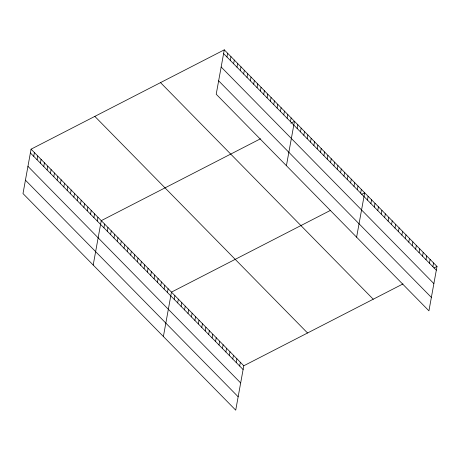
<?xml version="1.0" encoding="UTF-8"?>
<svg xmlns="http://www.w3.org/2000/svg" width="460" height="460" viewBox="0 0 460 460"><rect width="100%" height="100%" fill="white"/><g stroke="black" fill="none" stroke-linecap="round" stroke-linejoin="round"><path stroke-width="0.69" d="M224.279 49.835L216.211 94.225L428.933 310.828L437 266.432L224.279 49.835L31.067 149.172L23 193.568L235.721 410.165L243.788 365.775L402.994 283.918M33.729 156.337L34.408 152.576M37.07 159.741L37.754 155.98M40.411 163.145L41.095 159.384M43.757 166.549L44.436 162.788M47.098 169.953L47.782 166.192M50.439 173.357L51.123 169.596M53.785 176.761L54.464 173M57.126 180.165L57.81 176.404M60.467 183.569L61.151 179.808M63.813 186.973L64.492 183.212M67.154 190.377L67.838 186.616M70.495 193.781L71.179 190.02M73.841 197.185L74.52 193.424M77.182 200.589L77.866 196.828M80.523 203.993L81.207 200.226M83.87 207.397L84.554 203.63M87.21 210.801L87.895 207.034M90.551 214.199L91.235 210.439M93.897 217.603L94.582 213.842M97.238 221.007L97.922 217.246M93.196 265.046L101.263 220.65L260.475 138.793M103.925 227.815L104.61 224.054M107.266 231.219L107.95 227.458M110.607 234.623L111.291 230.862M113.953 238.027L114.638 234.266M117.294 241.431L117.978 237.67M120.635 244.835L121.319 241.074M123.981 248.239L124.666 244.478M127.322 251.643L128.006 247.882M130.663 255.047L131.347 251.286M134.01 258.451L134.694 254.69M137.35 261.855L138.034 258.094M140.691 265.259L141.375 261.498M144.037 268.663L144.722 264.902M147.378 272.067L148.062 268.301M150.725 275.471L151.403 271.705M154.065 278.875L154.75 275.109M157.406 282.273L158.09 278.513M160.753 285.677L161.431 281.917M164.093 289.081L164.778 285.321M167.434 292.485L168.118 288.725M163.392 336.524L171.459 292.129L330.671 210.272M174.225 299.397L174.903 295.636M177.663 302.904L178.348 299.144M181.108 306.412L181.792 302.651M226.941 57L227.625 53.239M184.552 309.919L185.236 306.159M230.282 60.404L230.966 56.643M187.996 313.427L188.68 309.666M233.628 63.808L234.307 60.047M191.44 316.934L192.125 313.168M236.969 67.212L237.653 63.451M194.885 320.436L195.569 316.675M240.31 70.616L240.994 66.855M243.656 74.02L244.34 70.254M198.329 323.943L199.013 320.183M246.997 77.424L247.681 73.657M201.773 327.451L202.458 323.69M250.338 80.828L251.022 77.061M205.217 330.959L205.902 327.198M253.684 84.226L254.368 80.465M208.662 334.466L209.346 330.705M257.025 87.63L257.709 83.87M212.106 337.973L212.79 334.213M260.366 91.034L261.05 87.273M215.55 341.481L216.234 337.721M263.712 94.438L264.397 90.677M218.994 344.988L219.679 341.228M267.053 97.842L267.737 94.081M222.439 348.496L223.123 344.73M270.394 101.246L271.078 97.485M225.883 351.998L226.567 348.237M273.74 104.65L274.424 100.889M229.327 355.505L230.011 351.745M277.081 108.054L277.765 104.293M232.771 359.013L233.456 355.252M280.422 111.458L281.106 107.698M236.216 362.52L236.9 358.76M283.768 114.862L284.452 111.101M239.66 366.028L240.344 362.267M287.109 118.266L287.793 114.505M290.45 121.67L291.134 117.909M286.413 165.703L294.48 121.313L290.835 123.188M297.137 128.478L297.821 124.717M300.478 131.882L301.162 128.121M303.824 135.286L304.509 131.525M307.165 138.69L307.849 134.929M310.506 142.094L311.19 138.328M313.852 145.498L314.536 141.732M317.193 148.902L317.877 145.136M320.539 152.3L321.218 148.54M323.88 155.704L324.565 151.944M327.221 159.108L327.905 155.348M330.567 162.512L331.246 158.752M333.908 165.916L334.592 162.156M337.249 169.32L337.933 165.56M340.596 172.724L341.274 168.964M343.936 176.128L344.62 172.368M347.277 179.532L347.961 175.772M350.623 182.936L351.302 179.176M353.964 186.34L354.648 182.58M357.305 189.744L357.989 185.984M360.651 193.148L361.336 189.388M356.609 237.182L364.676 192.792L361.641 194.35M367.436 200.06L368.121 196.299M370.881 203.567L371.565 199.801M374.325 207.069L375.009 203.308M377.769 210.577L378.453 206.816M381.213 214.084L381.898 210.323M384.658 217.591L385.342 213.831M388.102 221.099L388.786 217.338M391.546 224.606L392.23 220.846M394.99 228.114L395.669 224.353M398.435 231.621L399.113 227.861M401.879 235.129L402.558 231.363M405.317 238.631L406.002 234.87M408.762 242.138L409.446 238.378M412.206 245.646L412.89 241.885M415.65 249.153L416.334 245.393M419.094 252.661L419.779 248.9M422.539 256.168L423.223 252.408M425.983 259.676L426.667 255.915M429.427 263.183L430.111 259.423M432.871 266.691L433.556 262.924M433.964 267.996L437 266.432M223.6 53.596L436.316 270.192M221.162 67.005L433.878 283.601M218.649 80.816L431.371 297.419M160.523 82.616L373.238 299.218M94.829 116.391L307.544 332.994M31.067 149.172L243.788 365.775M30.383 152.933L243.104 369.535M27.945 166.342L240.666 382.944M25.438 180.159L238.153 396.756"/></g></svg>
